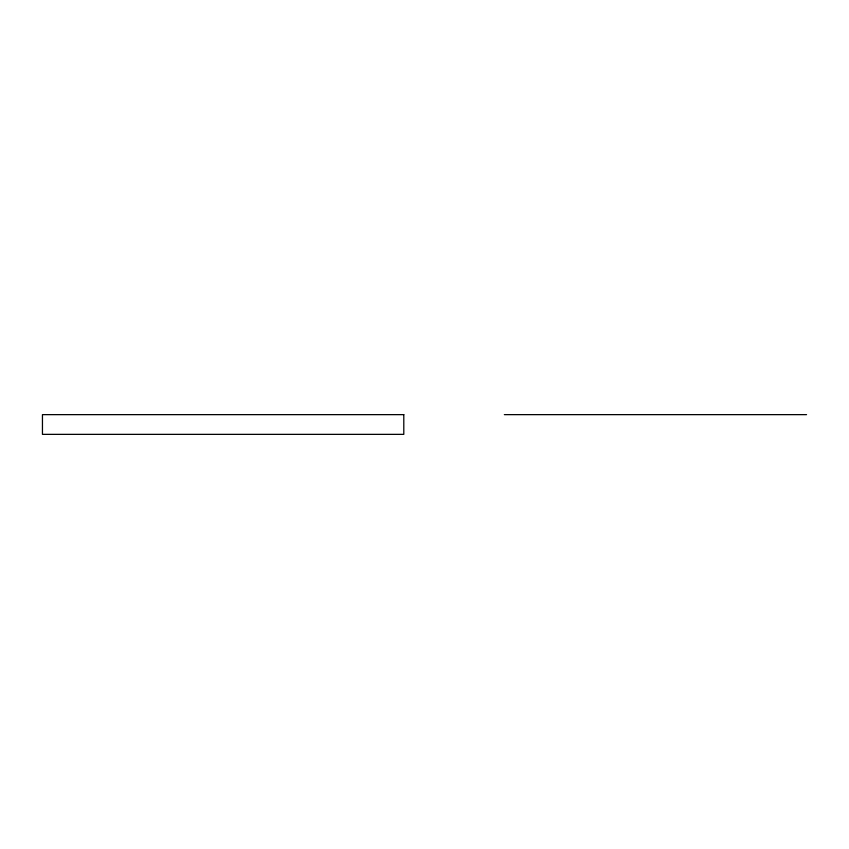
<?xml version="1.0" encoding="UTF-8"?>
<svg xmlns="http://www.w3.org/2000/svg" width="849" height="849" viewBox="0 0 849 849"><rect width="100%" height="100%" fill="white"/><g stroke="black" fill="none" stroke-linecap="round" stroke-linejoin="round"><path stroke-width="1.27" d="M504.338 414.641L806.55 414.641M403.795 414.641L42.45 414.641L42.45 434.359L403.795 434.359L403.795 414.641"/></g></svg>
